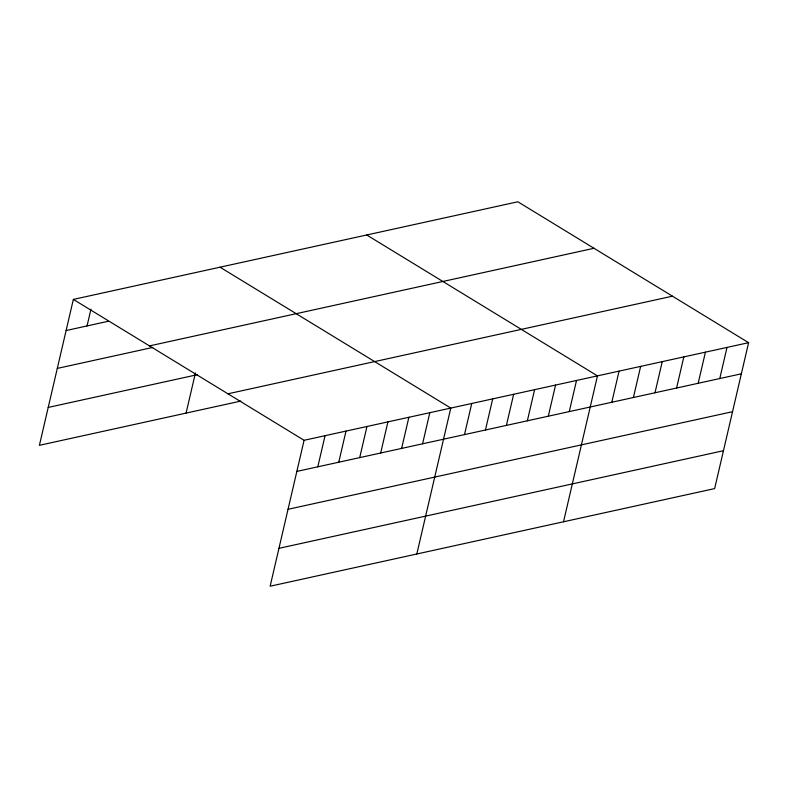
<?xml version="1.0" encoding="UTF-8"?>
<svg xmlns="http://www.w3.org/2000/svg" width="788" height="788" viewBox="0 0 788 788"><rect width="100%" height="100%" fill="white"/><g stroke="black" fill="none" stroke-linecap="round" stroke-linejoin="round"><path stroke-width="1.18" d="M748.6 342.681L304.089 440.295L270.136 586.213L714.647 488.59L748.6 342.681L517.864 201.787L73.353 299.41L39.4 445.319L240.803 401.082M87.064 325.927L90.965 309.172M186.086 413.099L195.434 372.931M317.81 466.821L325.05 435.695M338.761 462.221L346.001 431.095M359.712 457.621L366.962 426.495M380.673 453.021L387.913 421.895M401.624 448.411L408.874 417.295M422.585 443.811L429.824 412.685M416.822 553.994L450.785 408.086L220.039 267.191M464.496 434.612L471.736 403.486M485.447 430.012L492.687 398.886M506.408 425.402L513.648 394.286M527.359 420.802L534.599 389.676M548.31 416.202L555.56 385.076M569.271 411.602L576.511 380.476M563.519 521.784L597.471 375.876L366.725 234.982M611.813 402.254L619.063 371.128M633.404 397.516L640.644 366.39M654.995 392.779L662.235 361.653M676.587 388.031L683.826 356.905M698.178 383.293L705.418 352.167M719.769 378.555L727.009 347.429M66.113 330.536L108.025 321.327M149.493 345.902L594.004 248.289M57.297 368.41L152.764 347.449M48.216 407.435L197.227 374.714M227.949 393.803L672.46 296.19M296.849 471.421L741.36 373.808M288.034 509.304L732.545 411.691M278.952 548.33L723.463 450.716M73.353 299.41L304.089 440.295"/></g></svg>
